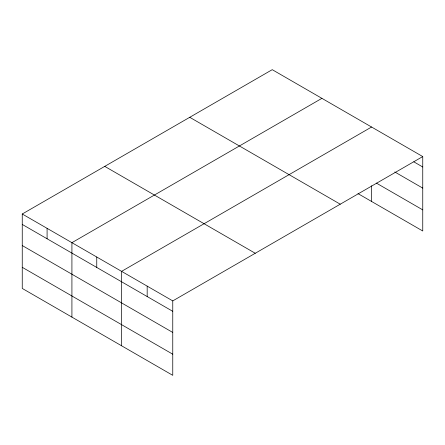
<?xml version="1.0" encoding="UTF-8"?>
<svg xmlns="http://www.w3.org/2000/svg" width="445" height="445" viewBox="0 0 445 445"><rect width="100%" height="100%" fill="white"/><g stroke="black" fill="none" stroke-linecap="round" stroke-linejoin="round"><path stroke-width="0.67" d="M357.975 193.603L422.75 230.999L422.75 156.568L272.24 69.67L22.25 214.001L22.25 288.432L172.76 375.33L172.76 300.898L22.25 214.001M321.907 98.345L71.918 242.675L71.918 317.107M371.575 127.025L121.585 271.355L121.585 345.782M172.76 300.898L422.75 156.568M413.822 161.835L422.75 166.992M394.782 171.965L422.75 188.113M376.337 183.079L422.75 209.873M189.742 117.302L340.253 204.199M104.747 166.374L255.258 253.272M22.25 224.425L172.76 311.322M22.25 245.545L172.76 332.443M22.25 267.312L172.76 354.203M371.575 185.782L371.575 201.452M147.173 286.124L147.173 296.548M96.754 257.015L96.754 267.439M47.087 228.341L47.087 238.759"/></g></svg>
